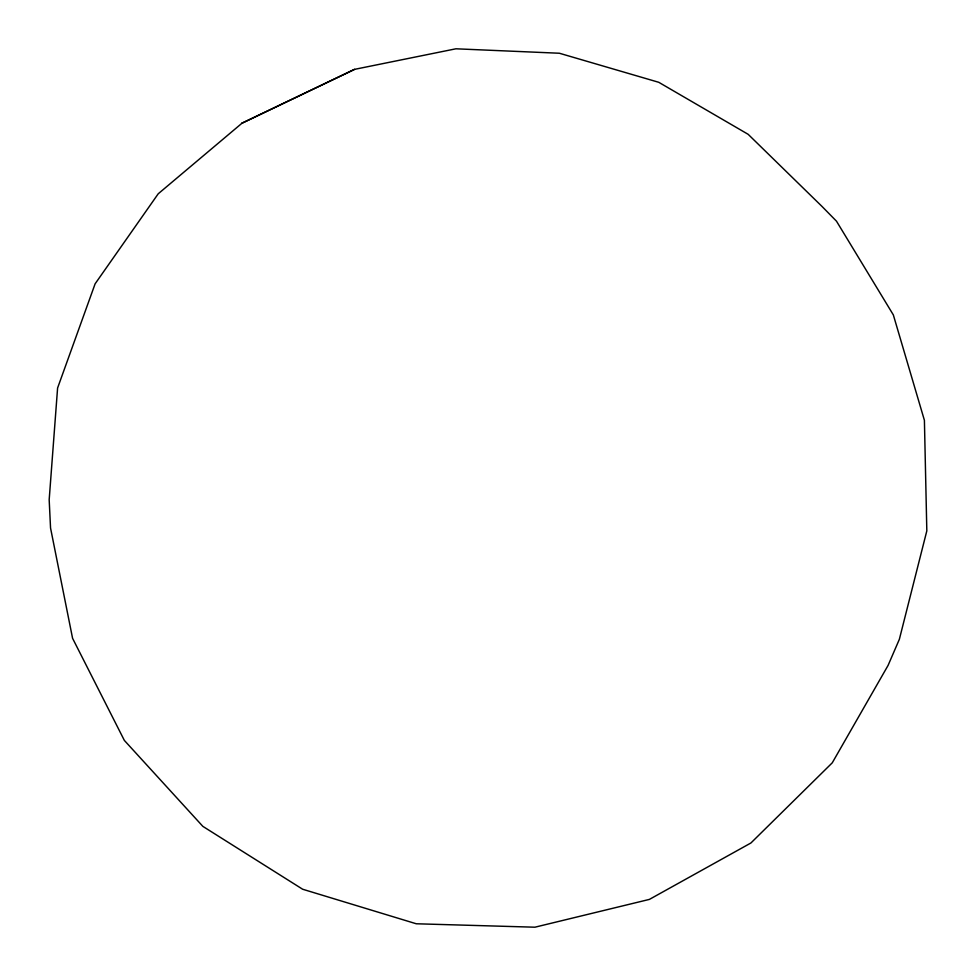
<?xml version="1.0" encoding="UTF-8"?>
<svg xmlns="http://www.w3.org/2000/svg" width="976" height="976" viewBox="0 0 976 976"><rect width="100%" height="100%" fill="white"/><g stroke="black" fill="none" stroke-linecap="round" stroke-linejoin="round"><path stroke-width="1.46" d="M242.048 123.159L158.222 193.785L95.111 283.821L57.596 388.009L49.178 499.749L50.545 528.016L72.578 638.316L124.355 740.418L202.849 826.367L302.645 889.234L416.276 923.772L534.933 927.2L649.382 899.408L750.922 842.983L832.26 762.817L888.062 665.437L899.36 639.304L926.822 530.871L924.406 420.302L893.333 314.906L836.493 221.198L822.012 206.448L748.165 134.322L658.763 82.301L559.37 53.241L455.914 48.8L354.569 69.357L242.048 123.159L354.569 69.357"/></g></svg>
